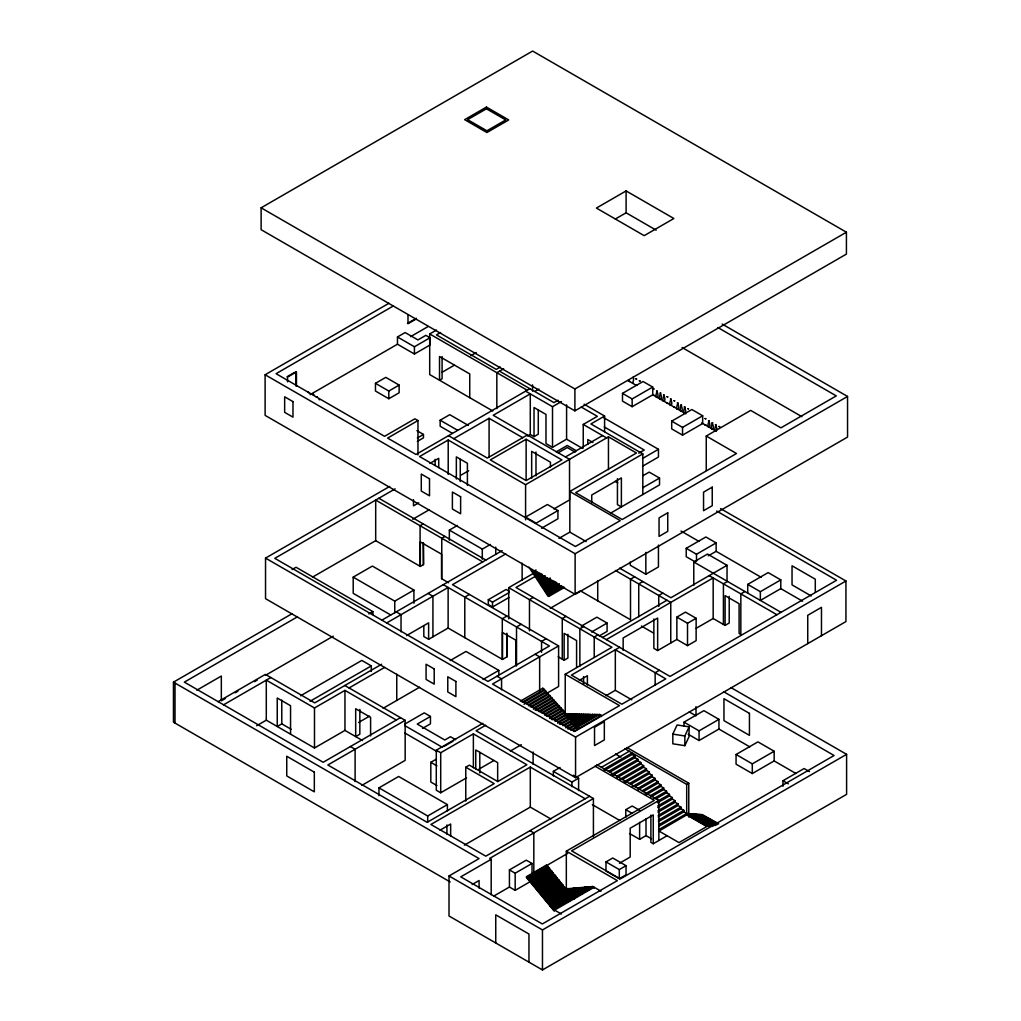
<?xml version="1.0" encoding="UTF-8"?>
<svg xmlns="http://www.w3.org/2000/svg" width="1021" height="1021" viewBox="0 0 1021 1021"><rect width="100%" height="100%" fill="white"/><g stroke="black" fill="none" stroke-linecap="round" stroke-linejoin="round"><path stroke-width="1.5" d="M635.011 786.719L652.228 776.777L652.228 775.245L649.356 773.586L630.812 784.294M672.826 734.112L677.063 724.987L689.086 726.837L689.086 736.537L684.849 745.662L672.826 743.811L672.826 734.112L684.849 735.975L689.086 726.837M308.393 392.421C306.721 391.515 310.167 393.238 308.495 392.345M633.148 383.373C631.476 384.075 634.922 379.34 633.148 377.068M656.567 390.89C661.085 398.981 652.904 400.13 657.371 390.966M660.025 392.881C664.543 400.972 656.363 402.108 660.829 392.957M656.567 397.195L657.371 397.271M663.484 394.859C668.002 402.95 659.821 404.099 664.288 394.936M660.025 399.185L660.829 399.262M663.484 401.176L664.288 401.24M670.401 398.841C674.919 406.932 666.739 408.068 671.205 398.905M670.401 405.146L671.205 405.222M677.319 402.81C681.849 410.901 673.669 412.037 678.123 402.887M680.79 404.788C685.308 412.892 677.127 414.028 681.581 404.865M677.319 409.115L678.123 409.191M684.249 406.779C688.767 414.871 680.586 416.019 685.053 406.856M680.79 411.106L681.581 411.169M684.249 413.084L685.053 413.16M708.459 420.678C712.849 428.782 705.103 429.943 709.263 420.754M711.918 422.668C716.448 430.76 708.268 431.896 712.722 422.745M708.497 427.135L709.263 427.059M715.389 424.659C719.907 432.751 711.726 433.887 716.18 424.723M711.918 428.973L712.722 429.05M715.389 430.964L716.18 431.041M381.867 620.155L502.153 550.651M261.121 207.812L532.63 51.05L846.422 232.214L846.422 254.089L574.9 410.85L261.121 229.687L261.121 207.812L574.9 388.975L846.422 232.214M722.166 324.065L847.545 396.454L847.545 437.077L575.129 594.362L265.115 415.381L265.115 374.758L388.937 303.263M393.366 305.968L276.066 373.686L384.56 436.324L414.909 418.801L417.959 420.563L417.959 454.932M287.029 376.762L294.661 372.359M626.103 190.927L596.404 208.067L644.174 235.647L673.873 218.507L626.103 190.927L626.103 212.802L656.12 230.133M407.468 323.427L416.377 318.271M415.636 319.318L407.992 323.721L407.992 314.647M397.463 344.217L397.463 336.981L405.146 332.552L417.934 339.929L425.859 335.347L430.032 337.76L430.032 344.996L414.424 354.006L397.463 344.217L310.103 394.655M410.531 336.675L428.029 326.58M615.293 219.03L626.103 212.802M492.773 410.978L429.701 374.567L429.701 333.944L436.49 330.038M397.463 336.981L414.424 346.77L430.032 337.76M440.613 332.514L436.478 334.888L496.232 369.385L500.316 367.037M375.46 383.334L385.785 377.362L399.134 385.083L399.134 392.779L388.81 398.739L375.46 391.03L375.46 383.334L388.81 391.043L399.134 385.083M441.978 372.346L454.332 365.212M470.809 355.704L476.297 352.526M503.647 368.772L496.831 372.703L496.831 408.642M417.959 420.563L387.61 438.086L415.981 454.46L529.886 388.707M452.188 433.223L440.166 426.28L440.166 420.218L449.75 414.679L468.397 425.451M417.334 437.996L423.46 434.448L423.46 437.843L417.334 441.378M569.82 491.497L636.466 453.018L608.452 436.848L525.585 484.681L448.206 440.013L419.58 456.54L575.41 546.503L620.245 520.621L569.82 491.497L569.82 532.12L586.169 541.564M535.106 391.234L538.897 389.039M453.745 438.685L489.085 418.291L522.675 437.69M720.545 508.598L845.937 581L845.937 621.572L575.563 777.67L265.537 598.676L265.537 558.104L389.69 486.43M429.879 463.419L438.724 458.314L438.724 467.58M395.127 488.868L274.802 558.334L488 681.428L549.438 645.961L443.305 584.688M558.079 400.245L553.969 402.619L499.499 371.172M525.611 391.171L552.514 406.703L561.461 401.534M292.057 569.552L296.039 567.255L372.882 611.617L372.882 614.604M527.372 434.984L487.349 458.084L448.525 435.673M527.538 436.082L530.282 434.499L534.021 436.643L538.284 434.18L538.284 409.638M460.548 475.39L468.703 470.681M526.134 439.247L490.31 459.922L526.121 480.597L561.946 459.922L526.134 439.247L526.134 479.87M418.699 502.817L413.479 505.829L413.479 499.614M652.981 394.668L632.152 406.69L622.491 401.1L622.491 393.366L643.039 381.509L652.725 387.061L652.725 394.808L685.844 413.811M312.515 577.133L375.69 540.671L420.333 566.438L423.485 564.613L423.485 543.185M412.778 519.255L429.062 509.849M583.246 447.887L583.246 424.442L597.323 416.326L581.281 407.06M622.491 393.366L632.152 398.943L652.725 387.061M604.598 431.666L604.598 416.045L590.917 423.945L642.822 453.911L642.822 494.534M534.021 436.643L534.021 407.507L545.993 414.424L545.993 443.561L552.514 447.326L566.591 439.196L582.621 448.461M423.243 523.901L420.09 525.726L420.09 566.298M556.241 451.856L567.268 445.488L576.355 450.733M558.142 452.826L567.268 447.555L575.206 452.137M390.724 614.987L353.202 593.329L353.202 577.146L372.371 566.081L413.913 590.061L413.913 603.296M450.184 881.953L173.455 722.179L173.455 682.156L292.006 613.71M565.455 456.974L602.518 435.571M297.456 616.824L184.342 682.13L323.159 762.279L400.487 717.635M449.355 540.198L449.355 530.103L457.434 525.445M444.914 536.408L441.761 538.233L441.761 578.805M196.836 690.196L221.327 676.055L221.327 700.802L225.475 698.415M671.703 421.15L691.855 409.523L702.678 415.777L702.678 423.511L682.538 435.137L671.703 428.897L671.703 421.15L682.538 427.403L702.678 415.777M638.801 453.158L644.238 450.019L604.317 426.969M642.822 453.911L575.678 492.671L622.159 519.51L736.486 453.503L706.251 436.044L706.251 470.426M368.9 613.915L372.882 611.617M218.162 701.657L265.396 674.383L314.736 702.869L381.612 664.263M449.355 530.103L482.295 549.119L490.374 544.461M235.149 692.825L237.906 691.23M254.484 681.658L257.241 680.063M265.537 675.289L333.229 636.198M553.918 508.956L569.527 499.945L569.527 459.322L493.22 415.266L530.282 393.864L530.282 434.499M353.202 577.146L394.744 601.139L413.913 590.061M642.566 458.48L658.456 449.304L658.456 457.038L642.566 466.214M557.925 510.577L536.089 523.173L525.585 517.111L547.409 504.502L557.925 510.577L557.925 518.77L541.551 528.227M223.599 704.796L270.833 677.523M706.251 436.044L750.677 410.404L780.912 427.85L836.276 395.893L717.891 327.55M505.74 553.918L452.494 584.663L558.602 645.923L558.602 686.495L546.414 693.527M386.691 622.938L448.13 587.471L448.13 628.043L502.485 659.426L507.105 656.758L507.105 634.577M642.771 475.812L649.203 472.11L659.528 478.07L659.528 484.886L610.596 513.129M642.822 487.719L659.528 478.07M558.946 538.399L569.82 532.12M469.405 594.426L464.785 597.094L464.785 637.666M300.57 695.786L361.817 660.421L371.312 665.909L371.312 671.41M406.562 635.573L428.629 622.836L428.629 639.299L423.817 636.517L423.817 626.039M256.654 725.74L266.29 720.175L314.494 747.997L344.958 730.411L362.455 740.519M532.107 569.488L532.107 570.713L533.396 571.466L536.012 569.96M310.065 701.274L371.312 665.909M533.396 571.466L533.396 572.692L536.012 571.186M508.713 618.866L508.713 587.662L533.281 573.47M508.943 597.515L492.518 606.997L488.306 604.56L488.306 599.723L506.097 589.449L509.249 591.274M533.396 572.692L534.698 573.445L537.301 571.939M534.698 573.445L534.698 574.67L538.603 572.411M534.698 574.67L535.987 575.41L539.905 573.151M535.195 576.418L516.001 587.496L670.006 676.425L836.569 580.26L716.665 511.036M265.115 374.758L575.129 553.739L847.545 396.454M535.987 575.41L535.987 576.635L541.207 573.623M291.1 729.249L281.783 723.863L277.24 726.493L277.24 698.019L290.551 705.715L290.551 734.176M488.306 599.723L492.518 602.148L508.943 592.678M428.629 639.299L448.13 628.043M535.987 576.635L537.288 577.388L542.496 574.376M537.288 577.388L537.288 578.613L542.496 575.602M266.29 720.175L266.29 680.139L314.494 707.974L344.958 690.387L396.327 720.035M349.054 687.95L384.496 667.492M537.288 578.613L538.578 579.366L545.099 575.602M538.578 579.366L538.578 580.592L545.099 576.827M538.578 580.592L539.867 581.332L546.388 577.567M539.867 581.332L539.867 582.557L547.69 578.052M539.867 582.557L541.168 583.31L550.293 578.039M541.168 583.31L541.168 584.535L550.293 579.264M541.168 584.535L542.457 585.288L551.582 580.017M542.457 585.288L542.457 586.513L552.897 580.49M542.457 586.513L543.759 587.254L554.186 581.23M543.759 587.254L543.759 588.492L555.488 581.715M543.759 588.492L545.048 589.232L556.79 582.455M545.048 589.232L545.048 590.457L556.79 583.68M533.256 597.464L529.478 599.646L529.478 630.863M545.048 590.457L546.35 591.21L559.38 583.68M546.35 591.21L546.35 592.435L559.38 584.905M506.901 616.071L502.294 618.739L502.294 659.311M546.35 592.435L547.639 593.175L560.682 585.658M547.639 593.175L547.639 594.413L561.984 586.131M528.98 567.178L547.639 595.639L551.544 593.38M547.639 594.413L548.928 595.154L563.273 586.871M547.639 595.639L548.928 596.379L564.575 587.343M450.235 660.523L465.984 651.436L498.81 670.389L498.81 674.715M521.144 624.29L516.524 626.958L516.524 665.973M550.281 608.286L580.451 590.865L630.506 619.76L630.506 579.175L634.615 576.801M358.601 722.472L369.5 716.168M383.13 708.306L419.593 687.248M566.042 616.39L562.265 618.573L562.265 659.158M695.224 561.907L686.24 556.726L686.24 548.328L705.881 536.982L716.142 542.917L716.142 551.314L761.321 577.388M630.276 562.124L630.276 565.251L645.834 574.223L658.443 566.949L658.443 545.099M642.847 581.562L638.738 583.935L638.738 616.71M546.158 638.738L541.551 641.405L541.551 652.33M361.868 785.366L405.158 760.364L405.158 720.341L327.843 764.984L427.161 822.326L494.19 783.63L465.767 767.218L465.767 801.089M686.24 548.328L696.501 554.25L716.142 542.917M404.788 724.093L424.238 712.862L430.454 716.448L430.454 723.838L422.515 728.407M483.061 679.476L498.81 670.389M581.345 626.128L596.864 617.169L607.087 623.065L607.087 631.399L599.327 635.879M693.782 585.378L693.782 561.971L707.515 554.046L727.041 565.315L727.041 580.923M583.642 626.562L579.864 628.732L579.864 666.19M430.454 716.448L417.232 724.08L444.799 739.995L450.465 736.728L455.596 739.689M708.293 555.845L716.142 551.314M558.602 645.923L492.543 684.057L574.67 731.47L619.492 705.588L565.226 674.256L565.226 714.84M591.567 632.025L607.087 623.065M662.871 593.112L658.749 595.485L658.749 606.41M598 634.845L594.222 637.027L594.222 657.32M727.041 565.315L670.886 597.744L619.581 568.123M602.505 637.449L666.968 600.233M558.168 656.784L564.141 660.23L567.918 658.047L567.918 634.36M606.295 639.631L713.168 577.924L713.168 618.509L696.028 628.4M565.226 674.256L611.962 647.276L508.713 587.662M727.539 581.46L723.417 583.833L723.417 624.418M520.404 701.146L542.815 688.218L564.562 711.931L573.623 723.251L575.436 724.297L575.436 725.306L577.248 726.352L577.248 728.381M466.571 777.836L440.702 792.768L436.286 790.216L436.286 750.193L482.793 723.34M443.714 746.555L452.954 741.22M522.216 702.193L544.627 689.264M523.531 702.448L544.627 690.273M619.568 647.301L571.415 675.098L621.853 704.222L665.781 678.863L615.331 649.739L615.331 690.311L631.808 699.832M485.677 725.242L476.092 730.781L593.418 798.511L593.418 837.003M378.957 795.614L378.957 787.855L398.662 776.471L447.389 804.612L447.389 810.814M524.028 704.26L546.439 691.319M436.286 750.193L440.702 752.745L473.374 733.882L526.862 764.767L497.776 781.55L469.354 765.137L465.767 767.218M526.657 703.75L546.439 692.34M676.859 639.465L676.859 617.105L685.474 612.128L696.131 618.279L696.131 640.639L687.516 645.617L676.859 639.465L657.652 650.556L653.861 648.373L653.861 618.968M528.47 704.796L548.251 693.374M436.95 785.57L430.811 782.022L430.811 762.317L436.324 759.139M528.47 705.817L548.251 694.395M530.282 706.864L550.064 695.441M531.609 707.106L550.064 696.45M579.264 680.42L587.381 675.736L587.381 684.951M533.421 708.153L551.876 697.496M747.729 593.15L747.729 584.395L768.162 572.59L780.797 579.89L780.797 588.632L802.557 601.203M533.421 709.174L551.876 698.517M535.234 710.22L553.688 699.564M676.859 617.105L687.516 623.257L696.131 618.279M536.548 710.476L553.688 700.572M744.947 591.516L740.838 593.89L740.838 634.475L739.102 633.479L739.102 603.717L725.101 595.626L725.101 625.388L729.224 623.014L729.224 596.379M538.361 711.522L555.501 701.618M539.675 711.777L555.501 702.639M541.487 712.811L557.313 703.686M542.815 713.066L557.313 704.694M544.627 714.113L559.125 705.741M544.627 715.134L559.125 706.762M747.729 584.395L760.351 591.682L780.797 579.89M546.439 716.18L560.937 707.808M547.754 716.436L560.937 708.816M549.566 717.482L562.75 709.863M549.566 718.49L562.75 710.884M551.378 719.537L564.562 711.931M552.693 719.792L564.562 712.939M780.797 588.632L760.351 600.437L760.351 591.682M554.505 720.839L566.374 713.985M555.82 721.094L566.374 715.006M566.208 715.402L568.85 713.883L570.662 714.93L570.662 713.921L572.475 714.968L572.475 713.947L574.287 714.994L574.287 713.985L576.099 715.032L576.099 714.011L577.912 715.057L577.912 714.049L579.724 715.096L579.724 714.075L581.536 715.121L581.536 714.113L583.348 715.159L583.348 714.138L585.161 715.185L585.161 714.177L586.973 715.223L586.973 714.202L588.785 715.249L588.785 714.241L592.41 715.313L592.41 714.304L594.222 715.351L594.222 714.33L596.034 715.376L596.034 714.368L597.847 715.415L597.847 714.394L599.659 715.44L599.659 714.432L601.471 715.479L601.471 716.487M566.706 716.206L570.662 713.921M557.645 722.141L568.187 716.053M567.204 716.997L572.475 713.947M557.645 723.149L568.187 717.061M568.518 717.253L571.16 715.721M478.823 769.221L493.909 760.517M510.347 751.022L521.31 744.692M567.689 717.789L574.287 713.985M606.015 695.697L615.331 690.311M568.187 718.58L576.099 714.011M559.457 724.195L569.999 718.108M568.684 719.371L577.912 714.049M560.771 724.451L569.999 719.129M570.497 719.409L579.724 714.075M570.981 720.201L581.536 714.113M562.584 725.497L571.811 720.175M571.479 720.992L583.348 714.138M659.375 670.287L655.15 672.724L655.15 685.206M563.898 725.752L571.811 721.183M570.662 722.549L585.161 714.177M572.475 722.574L586.973 714.202M565.711 726.799L573.623 722.23M572.96 723.366L588.785 714.241M565.711 727.807L573.623 723.251M573.457 724.157L590.597 714.266M575.27 724.195L592.41 714.304M567.523 728.854L575.436 724.297M568.837 729.109L575.436 725.306M575.767 724.987L594.222 714.33M574.938 726.544L596.034 714.368M570.65 730.155L597.847 714.394M571.977 730.411L599.659 714.432M378.957 787.855L427.684 815.983L447.389 804.612M573.789 731.457L601.471 715.479M265.537 558.104L575.563 737.098L845.937 581M585.212 798.779L530.295 767.077L430.888 824.47L485.792 856.172L589.538 796.278M440.025 830.162L450.657 824.024L450.657 836.263M553.356 775.986L553.356 771.365L560.044 767.498M553.356 771.365L571.913 782.073L578.601 778.206L578.601 790.548M464.389 845.158L530.295 807.113L550.893 818.995M601.446 767.32L629.268 751.252M683.981 726.288L683.981 722.141L703.877 710.654L718.95 719.358L718.95 729.058L749.861 746.9M632.139 754.442L604.317 770.51L604.317 768.979L632.139 752.911L632.139 754.442L635.011 756.102L635.011 757.633L609.831 772.17M608.516 771.404L635.011 756.102M611.375 774.582L637.883 759.292L637.883 760.824L612.702 775.36M616.901 776.254L640.754 762.483L640.754 764.014L616.901 777.785M683.981 722.141L699.066 730.845L718.95 719.358M731.01 687.605L846.6 754.34L846.6 794.364L542.47 969.95L449.01 915.99L449.01 875.967L479.079 858.61L173.455 682.156M619.773 779.431L643.613 765.673L643.613 767.205L622.427 779.444M593.418 798.511L489.672 858.406L491.19 859.286L491.19 894.702M623.971 781.856L646.484 768.864L646.484 770.396L625.299 782.635M491.19 859.286L460.752 876.86L542.317 923.954L617.36 880.625L566.323 851.157L566.323 889.648M688.103 734.201L699.066 740.531L718.95 729.058M629.485 783.528L649.356 772.055L649.356 773.586M632.356 786.706L652.228 775.245M637.883 788.378L655.099 778.423L655.099 779.967L637.883 789.909M472.174 884.505L479.079 880.51L479.079 888.104M642.081 790.803L657.971 781.614L657.971 783.145L643.396 791.569M493.628 896.157L509.428 887.032L509.428 869.892L526.287 860.167L532.03 863.472L532.03 874.384M644.953 793.981L660.842 784.804L660.842 786.336L646.267 794.759M509.428 869.892L515.171 873.21L532.03 863.472M625.771 817.425L625.771 809.691L632.165 806.003L639.72 810.368M650.466 795.653L663.714 787.995L663.714 789.527L650.466 797.184M653.338 798.843L666.585 791.186L666.585 792.717L655.993 798.843M566.323 851.157L654.27 800.375L595.077 766.197M736.064 754.493L757.927 741.871L774.16 751.239L774.16 760.926L752.298 773.548L736.064 764.18L736.064 754.493L752.298 763.861L774.16 751.239M594.171 888.168L594.171 887.236L554.339 910.234L554.339 911.153L526.504 877.562L526.504 876.643L546.299 865.208L547.69 866.012L547.69 866.944L527.895 878.366L527.895 877.447L547.69 866.012M658.864 840.5L658.864 800.464L571.607 850.85L620.27 878.941L834.08 755.502L723.595 691.702M624.916 748.75L686.686 784.409L688.767 783.196L688.767 817.068M657.537 801.268L669.457 794.376L669.457 795.908L657.537 802.8M535.17 872.164L567.676 853.403M526.504 877.562L529.146 876.044M531.788 874.512L539.701 869.943M529.286 879.17L549.081 867.748L549.081 868.667L529.286 880.089L527.895 878.366M657.754 805.977L672.328 797.567L672.328 799.098L657.754 807.509M530.678 880.893L550.472 869.471L550.472 870.39L530.678 881.812L529.286 880.089M509.428 887.032L515.171 890.35L530.729 881.365M532.069 882.616L551.863 871.194L551.863 872.113L532.069 883.548L530.678 881.812M657.983 810.7L675.2 800.758L675.2 802.289L657.983 812.231M533.46 884.352L553.254 872.917L553.254 873.836L533.46 885.271L532.069 883.548M534.851 886.075L554.645 874.64L554.645 875.571L534.851 886.994L533.46 885.271M658.2 815.422L678.072 803.948L678.072 805.48L658.2 816.953M536.242 887.798L556.037 876.375L556.037 877.294L536.242 888.717L534.851 886.994M537.633 889.521L557.428 878.098L557.428 879.017L537.633 890.452L536.242 888.717M658.417 820.144L680.943 807.139L680.943 808.67L658.417 821.675M539.024 891.256L558.819 879.821L558.819 880.74L539.024 892.175L537.633 890.452M540.428 892.979L560.21 881.544L560.21 882.476L540.428 893.898L539.024 892.175M658.647 824.853L683.815 810.329L683.815 811.861L658.647 826.397M541.819 894.702L561.614 883.28L561.614 884.199L541.819 895.621L540.428 893.898M629.549 833.519L639.618 839.326L646.012 835.637L651.526 838.815M543.21 896.425L563.005 885.003L563.005 885.922L543.21 897.344L541.819 895.621M658.864 829.575L686.686 813.52L683.815 811.861M687.49 813.546L686.686 814.005L706.481 825.44L712.135 825.823L691.536 813.814L687.49 813.546L708.089 825.542M658.864 831.107L686.686 814.924L706.8 826.538L678.978 842.606L658.864 830.992M605.989 861.915L612.74 858.01L626.052 865.693L626.052 874.806L619.3 878.698L605.989 871.015L605.989 861.915L619.3 869.598L626.052 865.693M544.601 898.148L564.396 886.726L564.396 887.645L544.601 899.08L543.21 897.344M691.536 813.814L712.135 825.3M712.939 825.874L692.34 813.877M713.743 825.415L693.144 813.928M545.993 899.884L565.787 888.449L565.787 889.368L545.993 900.803L544.601 899.08M693.948 813.979L714.547 825.466M715.364 825.517L694.765 814.043M714.853 824.815L695.569 814.094M565.085 890.095L567.727 888.576L570.509 889.253M696.373 814.145L715.147 824.687M566.476 889.98L569.118 888.449M715.147 824.164L697.177 814.209M547.384 901.607L567.178 890.172L567.178 891.103L547.384 902.526L545.993 900.803M566.54 890.618L570.509 888.334M715.951 824.215L697.994 814.26M566.617 891.256L571.9 888.219L571.9 889.138M698.798 814.311L716.755 824.279M717.559 824.33L699.602 814.362M566.693 891.907L573.292 888.091L576.074 888.781L576.074 887.862L577.465 888.666L577.465 887.734L548.775 904.249L548.775 903.33L568.569 891.907L569.96 893.63L569.96 894.549L550.166 905.972L550.166 905.053L569.96 893.63M717.048 823.615L700.406 814.426M568.084 891.792L574.683 887.976M717.865 823.679L701.223 814.477M718.669 823.73L702.027 814.528M568.161 892.431L576.074 887.862M569.399 891.946L572.041 890.427M619.453 863.243L630.187 857.053L630.187 828.222L653.261 814.898L653.261 843.729L650.888 842.363L650.888 815.052M653.261 843.729L666.815 835.905M568.301 893.72L578.856 887.619L581.638 888.308L575.04 892.112M569.692 893.592L580.247 887.504M570.943 893.12L577.541 889.304M569.769 894.243L581.638 887.389M569.833 894.881L583.029 887.262L583.029 888.193M569.909 895.532L584.42 887.147L585.812 887.951L585.812 887.032L551.557 906.776L550.166 905.972M572.551 894.932L575.18 893.401M579.149 891.116L583.106 888.832M571.377 896.055L587.203 886.904L589.985 887.594L589.985 886.675L591.389 887.479L591.389 886.56L592.78 887.364L592.78 886.432L600.986 891.18M551.557 906.776L551.557 907.707L571.352 896.272L572.743 897.076L572.743 897.995L552.948 909.43L552.948 908.511L572.743 897.076M571.441 896.693L588.594 886.79M576.648 893.924L579.29 892.405M583.246 890.121L587.203 887.836L587.203 886.904M572.832 896.578L589.985 886.675M572.909 897.217L591.389 886.56M575.474 895.979L578.116 894.447M580.758 892.928L588.67 888.359M572.985 898.786L572.985 897.867L592.78 886.432M567.459 901.977L570.101 900.445M574.3 898.021L576.942 896.502M579.583 894.983L582.212 893.452M584.854 891.933L592.78 887.364M782.979 786.272L782.979 780.733L804.114 768.532L809.487 771.634M449.01 875.967L542.47 929.927L846.6 754.34M319.05 399.607L319.841 399.734M686.686 814.528L706.481 825.951L712.62 826.372M701.886 422.822L701.58 423.166M627.877 380.539L636.147 385.287M702.397 423.307L716.18 431.232M682.092 347.51L801.855 416.657M584.076 404.188L604.598 416.045M603.653 417.666L658.456 449.304M429.701 333.944L527.219 390.252M583.246 424.442L606.589 437.92M592.895 442.501L587.79 439.553L587.79 444.237M615.114 481.325L617.782 482.856M811.185 595.945L792.041 584.893L792.041 565.787L815.294 579.201L815.294 591.95M681.02 531.035L698.977 541.398M693.782 561.971L781.014 612.332M440.166 420.218L457.536 430.249M709.187 575.627L776.892 614.719M416.938 430.683L423.46 434.448M713.168 618.509L725.101 625.388M615.472 570.497L670.759 602.416L670.759 643M641.405 626.052L653.414 632.982M378.842 498.274L485.868 560.057M482.767 561.907L375.69 500.086L375.69 540.671M689.252 711.905L696.016 715.81L696.016 706.596M774.16 760.926L795.946 773.51M423.485 564.613L423.243 542.636M448.589 582.749L441.544 578.677L441.544 554.186L420.333 541.947L420.333 566.438M782.979 780.733L788.352 783.834M535.106 654.244L539.65 656.86L539.65 691.191M428.105 593.456L432.93 596.238L432.93 636.823M507.105 656.758L506.901 633.237M396.212 611.873L401.036 614.655L401.036 631.82M627.009 747.538L688.767 783.196M567.038 713.858L568.85 714.904L568.85 713.883M497.023 676.221L501.566 678.85L501.566 689.775M635.011 757.633L637.883 759.292M637.883 760.824L640.754 762.483M577.248 727.373L579.06 728.407M640.754 764.014L643.613 765.673M643.613 767.205L646.484 768.864M646.484 770.396L649.356 772.055M615.459 754.009L620.908 757.161M652.228 776.777L655.099 778.423M655.099 779.967L657.971 781.614M657.971 783.145L660.842 784.804M660.842 786.336L663.714 787.995M663.714 789.527L666.585 791.186M666.585 792.717L669.457 794.376M669.457 795.908L672.328 797.567M703.341 815.817L716.538 823.437M702.537 815.766L710.45 820.335M713.092 821.854L715.734 823.385M672.328 799.098L675.2 800.758M700.917 815.651L716.755 824.789M698.798 814.835L715.951 824.738M675.2 802.289L678.072 803.948M696.373 814.669L704.286 819.238M706.928 820.769L713.526 824.572M678.072 805.48L680.943 807.139M693.948 814.503L712.428 825.172M690.719 813.763L710.514 825.185M691.536 814.337L711.318 825.772M680.943 808.67L683.815 810.329M689.915 813.711L710.514 825.708M689.111 813.648L709.71 825.657M688.294 813.597L708.089 825.019M689.111 814.171L708.906 825.606M687.49 814.056L707.285 825.491M596.966 764.729L658.864 800.464M573.304 775.156L578.601 778.206M625.771 809.691L632.063 813.329M592.333 804.65L619.811 820.501M344.817 685.499L405.158 720.341M404.827 725.625L442.399 747.308M404.827 733.001L437.026 751.596M430.811 762.317L436.95 765.878M529.937 830.686L533.817 832.919L533.817 872.955M350.42 746.542L355.104 749.235L355.104 781.576M585.812 887.032L587.203 887.836M547.69 866.944L549.081 867.748M549.081 868.667L550.472 869.471M550.472 870.39L551.863 871.194M551.863 872.113L553.254 872.917M553.254 873.836L554.645 874.64M577.465 887.734L578.856 888.538L578.856 887.619M554.645 875.571L556.037 876.375M556.037 877.294L557.428 878.098M557.428 879.017L558.819 879.821M558.819 880.74L560.21 881.544M560.21 882.476L561.614 883.28M561.614 884.199L563.005 885.003M563.005 885.922L564.396 886.726M564.396 887.645L565.787 888.449M566.323 888.691L567.727 889.495L567.727 888.576M565.787 889.368L567.178 890.172M567.178 891.103L568.569 891.907M569.96 894.549L571.352 896.272M572.985 897.867L574.376 898.671M572.743 897.995L574.134 898.799M526.504 876.643L527.895 877.447M547.384 902.526L548.775 903.33M548.775 904.249L550.166 905.053M551.557 907.707L552.948 908.511M554.582 910.094L561.397 914.037M552.948 909.43L554.339 910.234M559.508 708.217L561.588 710.578M563.681 712.952L567.855 717.699M570.981 721.26L574.121 724.821M548.251 868.565L546.299 865.208M561.971 885.564L564.907 889.214M567.842 892.852L570.79 896.489M821.471 635.7L821.471 607.355L807.739 615.293L807.739 643.626M752.298 763.861L752.298 773.548M699.066 730.845L699.066 740.531M696.501 554.25L696.501 561.256M687.516 623.257L687.516 645.617M686.686 784.409L686.686 815.052M684.849 735.975L684.849 745.662M682.538 427.403L682.538 435.137M657.652 650.556L657.652 618.062L623.155 637.972L623.155 650.351M646.012 818.638L646.012 835.637M645.834 552.374L645.834 574.223M639.618 822.326L639.618 839.326M632.152 398.943L632.152 406.69M619.3 869.598L619.3 878.698M617.437 478.683L617.437 504.629L621.381 506.914L621.381 477.905L591.733 495.019L591.733 502.651M608.452 436.848L608.452 469.66M597.719 580.541L597.719 600.82M584.42 887.147L584.42 888.066M583.553 676.604L583.553 684.274M576.584 667.415L576.584 640.575L564.141 633.39L564.141 660.23M575.563 737.098L575.563 777.67M575.129 553.739L575.129 594.362M574.9 388.975L574.9 410.85M573.292 888.091L573.292 889.023M571.913 782.073L571.913 786.706M566.591 404.827L566.591 439.196M552.514 406.703L552.514 447.326M550.447 466.954L550.447 462.194L531.673 451.359L531.673 478.313M548.928 595.154L548.928 596.379M542.815 688.218L542.815 689.226M542.47 929.927L542.47 969.95M535.987 452.035L535.987 475.824M533.115 751.979L533.115 764.295M532.566 384.866L532.566 391.132M530.295 767.077L530.295 807.113M528.955 962.139L528.955 934.024L495.747 914.842L495.747 942.97M525.585 484.681L525.585 519.842M522.139 563.184L522.139 580.349M515.962 665.615L515.962 640.269L502.485 632.497L502.485 659.426M515.171 873.21L515.171 890.35M497.661 781.601L497.661 762.623L475.748 749.976L475.748 768.953M495.759 547.116L495.759 554.326M492.518 602.148L492.518 606.997M489.085 418.291L489.085 457.357M482.295 549.119L482.295 559.214M479.793 752.388L479.793 772.948M473.374 733.882L473.374 767.754M469.737 397.68L469.737 373.928L439.528 356.495L439.528 380.246L442.093 378.753L442.093 356.597M467.401 485.383L467.401 463.253L456.349 456.885L456.349 479.015M460.267 459.361L460.267 481.491M448.206 440.013L448.206 474.382M446.93 824.93L446.93 834.106M440.702 752.745L440.702 792.768M435.125 459.322L435.125 465.499M427.684 815.983L427.684 822.199M414.424 346.77L414.424 354.006M396.761 674.268L396.761 700.432M394.744 601.139L394.744 612.894M388.81 391.043L388.81 398.739M370.597 735.924L370.597 717.355L355.678 708.74L355.678 736.6L359.839 734.201L359.839 709.429M344.958 690.387L344.958 730.411M314.494 707.974L314.494 747.997M296.46 386.206L296.46 371.938L287.552 377.068L287.552 381.828M295.924 371.631L295.924 385.9M281.783 700.151L281.783 723.863M175.012 683.062L175.012 723.085M312.4 394.144L313.677 394.668L312.4 394.144M316.204 396.684L317.34 397.271L316.204 396.684M629 381.178L629.689 381.382L629 381.178M635.917 378.842L636.606 379.046L635.917 378.842M639.376 380.833L640.065 381.037L639.376 380.833M635.917 385.159L636.606 385.364L635.917 385.159M653.223 388.771L653.912 388.975L653.223 388.771M653.223 395.089L653.912 395.293L653.223 395.089M667.058 396.722L667.747 396.927L667.058 396.722M667.058 403.027L667.747 403.231L667.058 403.027M673.975 400.691L674.664 400.896L673.975 400.691M673.975 406.996L674.664 407.2L673.975 406.996M687.822 408.642L688.511 408.834L687.822 408.642M705.115 418.572L705.805 418.763L705.115 418.572M705.115 424.876L705.805 425.081L705.115 424.876M718.963 426.51L719.652 426.714L718.963 426.51M486.443 107.077L464.644 119.661L486.915 132.526L508.713 119.942L486.443 107.077M486.443 108.788L467.605 119.661L486.915 130.803L505.74 119.942L486.443 108.788M667.747 512.836L659.056 517.851L659.056 536.395L667.747 531.367L667.747 512.836M712.237 487.145L703.546 492.16L703.546 510.704L712.237 505.689L712.237 487.145M604.33 721.605L594.528 727.258L594.528 745.572L604.33 739.919L604.33 721.605M429.509 478.811L421.277 474.05L421.277 491.05L429.509 495.81L429.509 478.811M460.624 496.768L452.392 492.02L452.392 509.02L460.624 513.78L460.624 496.768M292.976 401.61L284.655 396.812L284.655 412.344L292.976 417.142L292.976 401.61M749.44 713.398L723.953 698.683L723.953 720.635L749.44 735.337L749.44 713.398M434.206 668.934L426.076 664.237L426.076 679.437L434.206 684.121L434.206 668.934M455.902 681.466L447.772 676.77L447.772 691.957L455.902 696.654L455.902 681.466M314.328 772.17L286.748 756.242L286.748 775.922L314.328 791.837L314.328 772.17"/></g></svg>
